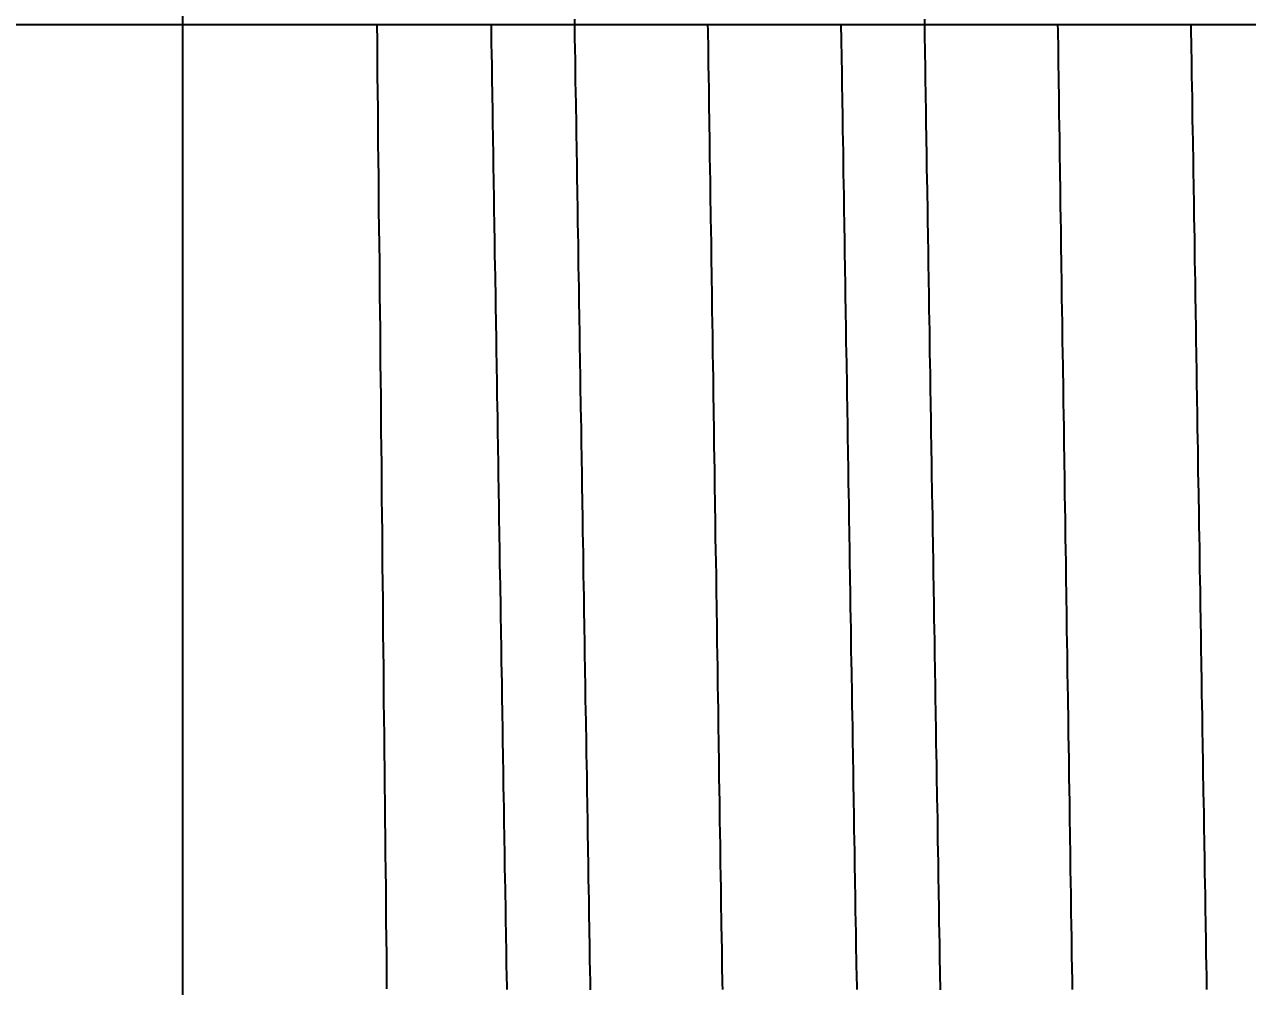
# Model space of a CAD drawing. Header units: millimetres. Extents: x 0 to 3800, y -67 to 2530.
# Drawn here: x 2211.23 to 2216.61, y 961.98 to 966.22 of the extents above; entities that cross this region are included whole.
import ezdxf
from ezdxf.lldxf.tags import DXFTag

# ---------------------------------------------------------------- set-up
doc = ezdxf.new("R2010")
doc.units = ezdxf.units.MM
for name, color, linetype in [('내부선 및 부속', 4, 'Continuous'), ('중심선', 1, 'DASHED'), ('치수선', 7, 'Continuous')]:
    doc.layers.add(name, color=color, linetype=linetype)
doc.styles.add('____', font='')
doc.styles.get('____').set_extended_font_data('굴림')
tags = doc.linetypes.add('DASHDOT', pattern=[70, 31, -13, 13, -13]).pattern_tags.tags
tags[10:11] = [DXFTag(74, 4), DXFTag(75, 0), DXFTag(340, '0'), DXFTag(46, 0.0), DXFTag(50, 0.0), DXFTag(44, 0.0), DXFTag(45, 0.0)]
tags[8:9] = [DXFTag(74, 4), DXFTag(75, 0), DXFTag(340, '0'), DXFTag(46, 0.0), DXFTag(50, 0.0), DXFTag(44, 0.0), DXFTag(45, 0.0)]
tags[6:7] = [DXFTag(74, 4), DXFTag(75, 0), DXFTag(340, '0'), DXFTag(46, 0.0), DXFTag(50, 0.0), DXFTag(44, 0.0), DXFTag(45, 0.0)]
tags[4:5] = [DXFTag(74, 4), DXFTag(75, 0), DXFTag(340, '0'), DXFTag(46, 0.0), DXFTag(50, 0.0), DXFTag(44, 0.0), DXFTag(45, 0.0)]
tags = doc.linetypes.add('DASHED', pattern=[25.72, 12.86, -12.86]).pattern_tags.tags
tags[6:7] = [DXFTag(74, 4), DXFTag(75, 0), DXFTag(340, '0'), DXFTag(46, 0.0), DXFTag(50, 0.0), DXFTag(44, 0.0), DXFTag(45, 0.0)]
tags[4:5] = [DXFTag(74, 4), DXFTag(75, 0), DXFTag(340, '0'), DXFTag(46, 0.0), DXFTag(50, 0.0), DXFTag(44, 0.0), DXFTag(45, 0.0)]
doc.dimstyles.new('MSADIM', dxfattribs={"dimtxt": 33, "dimasz": 17, "dimexe": 10, "dimexo": 7.5, "dimgap": 10, "dimtad": 0, "dimtih": 1, "dimtoh": 1, "dimdec": 0, "dimzin": 1, "dimdsep": 46, "dimtxsty": '____', "dimcen": 11.25, "dimadec": 0, "dimazin": 0, "dimtfac": 1, "dimtdec": 0, "dimtix": 1, "dimtmove": 0, "dimatfit": 3, "dimfxl": 1, "dimtolj": 1, "dimtzin": 1, "dimarcsym": 0})

# ---------------------------------------------------------------- blocks, each defined once
blk = doc.blocks.new('*D55')
at = {"layer": '치수선', "color": 0, "linetype": 'Continuous', "lineweight": -2, "transparency": 16777216}
for p, q in [((2172.9547, 966.2182), (2152.4547, 966.2182)), ((2162.4547, 949.2182), (2162.4547, 856.5344)), ((2162.4547, 718.2182), (2162.4547, 810.9019)), ((2254.9547, 701.2182), (2152.4547, 701.2182))]:
    blk.add_line(p, q, dxfattribs=at)
at = {"layer": '치수선', "color": 0, "linetype": 'Continuous', "transparency": 16777216}
for points in [[(2159.6213, 949.2182), (2165.288, 949.2182), (2162.4547, 966.2182)], [(2159.6213, 718.2182), (2165.288, 718.2182), (2162.4547, 701.2182)]]:
    blk.add_solid(points, dxfattribs=at)
at = {"layer": '치수선', "color": 0, "linetype": 'Continuous', "transparency": 16777216, "insert": (2162.4547, 833.7182), "char_height": 25, "attachment_point": 5, "style": '____'}
blk.add_mtext('\\A1;265', dxfattribs=at)
blk = doc.blocks.new('*D56')
at = {"layer": '치수선', "color": 0, "linetype": 'Continuous', "lineweight": -2, "transparency": 16777216}
for p, q in [((2172.9547, 966.2182), (2082.4547, 966.2182)), ((2092.4547, 949.2182), (2092.4547, 636.5511)), ((2092.4547, 278.2182), (2092.4547, 590.8853)), ((2224.9547, 261.2182), (2082.4547, 261.2182))]:
    blk.add_line(p, q, dxfattribs=at)
at = {"layer": '치수선', "color": 0, "linetype": 'Continuous', "transparency": 16777216}
for points in [[(2089.6213, 949.2182), (2095.288, 949.2182), (2092.4547, 966.2182)], [(2089.6213, 278.2182), (2095.288, 278.2182), (2092.4547, 261.2182)]]:
    blk.add_solid(points, dxfattribs=at)
at = {"layer": '치수선', "color": 0, "linetype": 'Continuous', "transparency": 16777216, "insert": (2092.4547, 613.7182), "char_height": 25, "attachment_point": 5, "style": '____'}
blk.add_mtext('\\A1;705', dxfattribs=at)

msp = doc.modelspace()

# ---------------------------------------------------------------- linework, layer by layer
at = {"layer": '내부선 및 부속', "linetype": 'Continuous'}
msp.add_line((2211.9237, 950.8202), (2211.9237, 981.6162), dxfattribs=at)
at = {"layer": '내부선 및 부속', "linetype": 'Continuous', "flags": 128}
for points in [[(2213.6469, 966.2415), (2213.6469, 966.2175), (2213.6479, 966.1935), (2213.6479, 966.1695), (2213.6479, 966.1465), (2213.6489, 966.1225), (2213.6489, 966.0985), (2213.6499, 966.0745), (2213.6499, 966.0505), (2213.6499, 966.0265), (2213.6509, 966.0025), (2213.6509, 965.9785), (2213.6509, 965.9555), (2213.6519, 965.9315), (2213.6519, 965.9075), (2213.6529, 965.8835), (2213.6529, 965.8595), (2213.6529, 965.8355), (2213.6539, 965.8115), (2213.6539, 965.7885), (2213.6539, 965.7645), (2213.6549, 965.7405), (2213.6549, 965.7165), (2213.6559, 965.6925), (2213.6559, 965.6685), (2213.6559, 965.6445), (2213.6569, 965.6205), (2213.6569, 965.5975), (2213.6579, 965.5735), (2213.6579, 965.5495), (2213.6579, 965.5255), (2213.6589, 965.5015), (2213.6589, 965.4775), (2213.6589, 965.4535), (2213.6599, 965.4305), (2213.6599, 965.4065), (2213.6609, 965.3825), (2213.6609, 965.3585), (2213.6609, 965.3345), (2213.6619, 965.3105), (2213.6619, 965.2865), (2213.6629, 965.2635), (2213.6629, 965.2395), (2213.6629, 965.2155), (2213.6639, 965.1915), (2213.6639, 965.1675), (2213.6639, 965.1435), (2213.6649, 965.1195), (2213.6649, 965.0955), (2213.6659, 965.0725), (2213.6659, 965.0485), (2213.6659, 965.0245), (2213.6669, 965.0005), (2213.6669, 964.9765), (2213.6679, 964.9525), (2213.6679, 964.9285), (2213.6679, 964.9055), (2213.6689, 964.8815), (2213.6689, 964.8575), (2213.6689, 964.8335), (2213.6699, 964.8095), (2213.6699, 964.7855), (2213.6699, 964.7855), (2213.6709, 964.7615), (2213.6709, 964.7375), (2213.6709, 964.7145), (2213.6719, 964.6905), (2213.6719, 964.6665), (2213.6729, 964.6425), (2213.6729, 964.6185), (2213.6729, 964.5945), (2213.6739, 964.5705), (2213.6739, 964.5475), (2213.6739, 964.5235), (2213.6749, 964.4995), (2213.6749, 964.4755), (2213.6759, 964.4515), (2213.6759, 964.4275), (2213.6759, 964.4035), (2213.6769, 964.3805), (2213.6769, 964.3565), (2213.6779, 964.3325), (2213.6779, 964.3085), (2213.6779, 964.2845), (2213.6789, 964.2605), (2213.6789, 964.2365), (2213.6799, 964.2125), (2213.6799, 964.1895), (2213.6799, 964.1655), (2213.6809, 964.1415), (2213.6809, 964.1175), (2213.6809, 964.0935), (2213.6819, 964.0695), (2213.6819, 964.0455), (2213.6829, 964.0225), (2213.6829, 963.9985), (2213.6829, 963.9745), (2213.6839, 963.9505), (2213.6839, 963.9265), (2213.6849, 963.9025), (2213.6849, 963.8785), (2213.6849, 963.8545), (2213.6859, 963.8315), (2213.6859, 963.8075), (2213.6859, 963.7835), (2213.6869, 963.7595), (2213.6869, 963.7355), (2213.6879, 963.7115), (2213.6879, 963.6875), (2213.6879, 963.6645), (2213.6889, 963.6405), (2213.6889, 963.6165), (2213.6899, 963.5925), (2213.6899, 963.5685), (2213.6899, 963.5445), (2213.6909, 963.5205), (2213.6909, 963.4975), (2213.6919, 963.4735), (2213.6919, 963.4495), (2213.6919, 963.4255), (2213.6929, 963.4015), (2213.6929, 963.3775), (2213.6929, 963.3535), (2213.6939, 963.3295), (2213.6939, 963.3065), (2213.6949, 963.2825), (2213.6949, 963.2585), (2213.6949, 963.2345), (2213.6959, 963.2105), (2213.6959, 963.1865), (2213.6969, 963.1625), (2213.6969, 963.1395), (2213.6969, 963.1155), (2213.6979, 963.0915), (2213.6979, 963.0675), (2213.6989, 963.0435), (2213.6989, 963.0195), (2213.6989, 962.9955), (2213.6999, 962.9715), (2213.6999, 962.9485), (2213.7009, 962.9245), (2213.7009, 962.9005), (2213.7009, 962.8765), (2213.7019, 962.8525), (2213.7019, 962.8285), (2213.7029, 962.8045), (2213.7029, 962.7815), (2213.7029, 962.7575), (2213.7039, 962.7335), (2213.7039, 962.7095), (2213.7039, 962.6855), (2213.7049, 962.6615), (2213.7049, 962.6375), (2213.7059, 962.6145), (2213.7059, 962.5905), (2213.7059, 962.5665), (2213.7069, 962.5425), (2213.7069, 962.5185), (2213.7079, 962.4945), (2213.7079, 962.4705), (2213.7079, 962.4465), (2213.7089, 962.4235), (2213.7089, 962.3995), (2213.7089, 962.3995), (2213.7099, 962.3755), (2213.7099, 962.3515), (2213.7099, 962.3275), (2213.7109, 962.3035), (2213.7109, 962.2795), (2213.7119, 962.2565), (2213.7119, 962.2325), (2213.7119, 962.2085), (2213.7129, 962.1845), (2213.7129, 962.1605), (2213.7139, 962.1365), (2213.7139, 962.1125), (2213.7139, 962.0895), (2213.7149, 962.0655), (2213.7149, 962.0415), (2213.7159, 962.0175), (2213.7159, 961.9935), (2213.7159, 961.9695)], [(2215.1869, 966.2415), (2215.1869, 966.2175), (2215.1869, 966.1935), (2215.1879, 966.1695), (2215.1879, 966.1465), (2215.1889, 966.1225), (2215.1889, 966.0985), (2215.1889, 966.0745), (2215.1899, 966.0505), (2215.1899, 966.0265), (2215.1899, 966.0025), (2215.1909, 965.9785), (2215.1909, 965.9555), (2215.1919, 965.9315), (2215.1919, 965.9075), (2215.1919, 965.8835), (2215.1929, 965.8595), (2215.1929, 965.8355), (2215.1939, 965.8115), (2215.1939, 965.7885), (2215.1939, 965.7645), (2215.1949, 965.7405), (2215.1949, 965.7165), (2215.1949, 965.6925), (2215.1959, 965.6685), (2215.1959, 965.6445), (2215.1969, 965.6215), (2215.1969, 965.5975), (2215.1969, 965.5735), (2215.1979, 965.5495), (2215.1979, 965.5255), (2215.1989, 965.5015), (2215.1989, 965.4775), (2215.1989, 965.4535), (2215.1999, 965.4305), (2215.1999, 965.4065), (2215.1999, 965.3825), (2215.2009, 965.3585), (2215.2009, 965.3345), (2215.2019, 965.3105), (2215.2019, 965.2865), (2215.2019, 965.2635), (2215.2029, 965.2395), (2215.2029, 965.2155), (2215.2039, 965.1915), (2215.2039, 965.1675), (2215.2039, 965.1435), (2215.2049, 965.1195), (2215.2049, 965.0955), (2215.2049, 965.0725), (2215.2059, 965.0485), (2215.2059, 965.0245), (2215.2069, 965.0005), (2215.2069, 964.9765), (2215.2069, 964.9525), (2215.2079, 964.9285), (2215.2079, 964.9055), (2215.2089, 964.8815), (2215.2089, 964.8575), (2215.2089, 964.8335), (2215.2099, 964.8095), (2215.2099, 964.7855), (2215.2099, 964.7855), (2215.2099, 964.7615), (2215.2109, 964.7385), (2215.2109, 964.7145), (2215.2119, 964.6905), (2215.2119, 964.6665), (2215.2119, 964.6425), (2215.2129, 964.6185), (2215.2129, 964.5945), (2215.2139, 964.5705), (2215.2139, 964.5475), (2215.2139, 964.5235), (2215.2149, 964.4995), (2215.2149, 964.4755), (2215.2149, 964.4515), (2215.2159, 964.4275), (2215.2159, 964.4035), (2215.2169, 964.3805), (2215.2169, 964.3565), (2215.2169, 964.3325), (2215.2179, 964.3085), (2215.2179, 964.2845), (2215.2189, 964.2605), (2215.2189, 964.2365), (2215.2189, 964.2125), (2215.2199, 964.1895), (2215.2199, 964.1655), (2215.2199, 964.1415), (2215.2209, 964.1175), (2215.2209, 964.0935), (2215.2219, 964.0695), (2215.2219, 964.0455), (2215.2219, 964.0225), (2215.2229, 963.9985), (2215.2229, 963.9745), (2215.2239, 963.9505), (2215.2239, 963.9265), (2215.2239, 963.9025), (2215.2249, 963.8785), (2215.2249, 963.8555), (2215.2259, 963.8315), (2215.2259, 963.8075), (2215.2259, 963.7835), (2215.2269, 963.7595), (2215.2269, 963.7355), (2215.2269, 963.7115), (2215.2279, 963.6875), (2215.2279, 963.6645), (2215.2289, 963.6405), (2215.2289, 963.6165), (2215.2289, 963.5925), (2215.2299, 963.5685), (2215.2299, 963.5445), (2215.2309, 963.5205), (2215.2309, 963.4975), (2215.2309, 963.4735), (2215.2319, 963.4495), (2215.2319, 963.4255), (2215.2329, 963.4015), (2215.2329, 963.3775), (2215.2329, 963.3535), (2215.2339, 963.3295), (2215.2339, 963.3065), (2215.2339, 963.2825), (2215.2349, 963.2585), (2215.2349, 963.2345), (2215.2359, 963.2105), (2215.2359, 963.1865), (2215.2359, 963.1625), (2215.2369, 963.1395), (2215.2369, 963.1155), (2215.2379, 963.0915), (2215.2379, 963.0675), (2215.2379, 963.0435), (2215.2389, 963.0195), (2215.2389, 962.9955), (2215.2399, 962.9725), (2215.2399, 962.9485), (2215.2399, 962.9245), (2215.2409, 962.9005), (2215.2409, 962.8765), (2215.2419, 962.8525), (2215.2419, 962.8285), (2215.2419, 962.8045), (2215.2429, 962.7815), (2215.2429, 962.7575), (2215.2439, 962.7335), (2215.2439, 962.7095), (2215.2439, 962.6855), (2215.2449, 962.6615), (2215.2449, 962.6375), (2215.2449, 962.6145), (2215.2459, 962.5905), (2215.2459, 962.5665), (2215.2469, 962.5425), (2215.2469, 962.5185), (2215.2469, 962.4945), (2215.2479, 962.4705), (2215.2479, 962.4465), (2215.2489, 962.4235), (2215.2489, 962.3995), (2215.2489, 962.3995), (2215.2489, 962.3755), (2215.2499, 962.3515), (2215.2499, 962.3275), (2215.2509, 962.3035), (2215.2509, 962.2795), (2215.2509, 962.2565), (2215.2519, 962.2325), (2215.2519, 962.2085), (2215.2529, 962.1845), (2215.2529, 962.1605), (2215.2529, 962.1365), (2215.2539, 962.1125), (2215.2539, 962.0895), (2215.2549, 962.0655), (2215.2549, 962.0415), (2215.2549, 962.0175), (2215.2559, 961.9935), (2215.2559, 961.9695)], [(2212.8219, 961.9735), (2212.8209, 962.0475), (2212.8209, 962.1225), (2212.8199, 962.1965), (2212.8189, 962.2715), (2212.8179, 962.3455), (2212.8179, 962.4205), (2212.8169, 962.4945), (2212.8159, 962.5685), (2212.8149, 962.6435), (2212.8139, 962.7175), (2212.8139, 962.7925), (2212.8129, 962.8665), (2212.8119, 962.9415), (2212.8109, 963.0155), (2212.8109, 963.0905), (2212.8099, 963.1645), (2212.8089, 963.2395), (2212.8079, 963.3135), (2212.8079, 963.3885), (2212.8069, 963.4625), (2212.8059, 963.5375), (2212.8049, 963.6115), (2212.8049, 963.6865), (2212.8039, 963.7605), (2212.8029, 963.8355), (2212.8019, 963.9095), (2212.8019, 963.9835), (2212.8009, 964.0585), (2212.7999, 964.1325), (2212.7989, 964.2075), (2212.7989, 964.2815), (2212.7979, 964.3565), (2212.7969, 964.4305), (2212.7959, 964.5055), (2212.7959, 964.5795), (2212.7949, 964.6545), (2212.7939, 964.7285), (2212.7929, 964.8035), (2212.7929, 964.8775), (2212.7919, 964.9525), (2212.7909, 965.0265), (2212.7899, 965.1015), (2212.7899, 965.1755), (2212.7889, 965.2505), (2212.7879, 965.3245), (2212.7869, 965.3985), (2212.7869, 965.4735), (2212.7859, 965.5475), (2212.7849, 965.6225), (2212.7839, 965.6965), (2212.7839, 965.7715), (2212.7829, 965.8455), (2212.7819, 965.9205), (2212.7809, 965.9945), (2212.7809, 966.0695), (2212.7799, 966.1435), (2212.7789, 966.2185)], [(2213.2799, 966.2185), (2213.2799, 966.1955), (2213.2809, 966.1715), (2213.2809, 966.1475), (2213.2809, 966.1235), (2213.2819, 966.0995), (2213.2819, 966.0755), (2213.2829, 966.0515), (2213.2829, 966.0275), (2213.2829, 966.0045), (2213.2839, 965.9805), (2213.2839, 965.9565), (2213.2849, 965.9325), (2213.2849, 965.9085), (2213.2849, 965.8845), (2213.2859, 965.8605), (2213.2859, 965.8375), (2213.2859, 965.8135), (2213.2869, 965.7895), (2213.2869, 965.7655), (2213.2879, 965.7415), (2213.2879, 965.7175), (2213.2879, 965.6935), (2213.2889, 965.6695), (2213.2889, 965.6465), (2213.2899, 965.6225), (2213.2899, 965.5985), (2213.2899, 965.5745), (2213.2909, 965.5505), (2213.2909, 965.5265), (2213.2909, 965.5025), (2213.2919, 965.4795), (2213.2919, 965.4555), (2213.2929, 965.4315), (2213.2929, 965.4075), (2213.2929, 965.3835), (2213.2939, 965.3595), (2213.2939, 965.3355), (2213.2939, 965.3125), (2213.2949, 965.2885), (2213.2949, 965.2645), (2213.2959, 965.2405), (2213.2959, 965.2165), (2213.2959, 965.1925), (2213.2969, 965.1685), (2213.2969, 965.1445), (2213.2979, 965.1215), (2213.2979, 965.0975), (2213.2979, 965.0735), (2213.2989, 965.0495), (2213.2989, 965.0255), (2213.2989, 965.0015), (2213.2999, 964.9775), (2213.2999, 964.9545), (2213.3009, 964.9305), (2213.3009, 964.9065), (2213.3009, 964.8825), (2213.3019, 964.8585), (2213.3019, 964.8345), (2213.3029, 964.8105), (2213.3029, 964.7865), (2213.3029, 964.7635), (2213.3029, 964.7635), (2213.3039, 964.7395), (2213.3039, 964.7155), (2213.3039, 964.6915), (2213.3049, 964.6675), (2213.3049, 964.6435), (2213.3059, 964.6195), (2213.3059, 964.5965), (2213.3059, 964.5725), (2213.3069, 964.5485), (2213.3069, 964.5245), (2213.3079, 964.5005), (2213.3079, 964.4765), (2213.3079, 964.4525), (2213.3089, 964.4295), (2213.3089, 964.4055), (2213.3099, 964.3815), (2213.3099, 964.3575), (2213.3099, 964.3335), (2213.3109, 964.3095), (2213.3109, 964.2855), (2213.3109, 964.2615), (2213.3119, 964.2385), (2213.3119, 964.2145), (2213.3129, 964.1905), (2213.3129, 964.1665), (2213.3129, 964.1425), (2213.3139, 964.1185), (2213.3139, 964.0945), (2213.3149, 964.0715), (2213.3149, 964.0475), (2213.3149, 964.0235), (2213.3159, 963.9995), (2213.3159, 963.9755), (2213.3159, 963.9515), (2213.3169, 963.9275), (2213.3169, 963.9035), (2213.3179, 963.8805), (2213.3179, 963.8565), (2213.3179, 963.8325), (2213.3189, 963.8085), (2213.3189, 963.7845), (2213.3199, 963.7605), (2213.3199, 963.7365), (2213.3199, 963.7135), (2213.3209, 963.6895), (2213.3209, 963.6655), (2213.3219, 963.6415), (2213.3219, 963.6175), (2213.3219, 963.5935), (2213.3229, 963.5695), (2213.3229, 963.5465), (2213.3229, 963.5225), (2213.3239, 963.4985), (2213.3239, 963.4745), (2213.3249, 963.4505), (2213.3249, 963.4265), (2213.3249, 963.4025), (2213.3259, 963.3785), (2213.3259, 963.3555), (2213.3269, 963.3315), (2213.3269, 963.3075), (2213.3269, 963.2835), (2213.3279, 963.2595), (2213.3279, 963.2355), (2213.3289, 963.2115), (2213.3289, 963.1885), (2213.3289, 963.1645), (2213.3299, 963.1405), (2213.3299, 963.1165), (2213.3309, 963.0925), (2213.3309, 963.0685), (2213.3309, 963.0445), (2213.3319, 963.0205), (2213.3319, 962.9975), (2213.3319, 962.9735), (2213.3329, 962.9495), (2213.3329, 962.9255), (2213.3339, 962.9015), (2213.3339, 962.8775), (2213.3339, 962.8535), (2213.3349, 962.8305), (2213.3349, 962.8065), (2213.3359, 962.7825), (2213.3359, 962.7585), (2213.3359, 962.7345), (2213.3369, 962.7105), (2213.3369, 962.6865), (2213.3379, 962.6635), (2213.3379, 962.6395), (2213.3379, 962.6155), (2213.3389, 962.5915), (2213.3389, 962.5675), (2213.3399, 962.5435), (2213.3399, 962.5195), (2213.3399, 962.4955), (2213.3409, 962.4725), (2213.3409, 962.4485), (2213.3419, 962.4245), (2213.3419, 962.4005), (2213.3419, 962.3765), (2213.3419, 962.3765), (2213.3429, 962.3525), (2213.3429, 962.3285), (2213.3439, 962.3055), (2213.3439, 962.2815), (2213.3439, 962.2575), (2213.3449, 962.2335), (2213.3449, 962.2095), (2213.3449, 962.1855), (2213.3459, 962.1615), (2213.3459, 962.1385), (2213.3469, 962.1145), (2213.3469, 962.0905), (2213.3469, 962.0665), (2213.3479, 962.0425), (2213.3479, 962.0185), (2213.3489, 961.9945), (2213.3489, 961.9705)], [(2214.2329, 966.2185), (2214.2339, 966.1915), (2214.2339, 966.1645), (2214.2349, 966.1375), (2214.2349, 966.1095), (2214.2349, 966.0825), (2214.2359, 966.0555), (2214.2359, 966.0285), (2214.2369, 966.0015), (2214.2369, 965.9745), (2214.2379, 965.9475), (2214.2379, 965.9205), (2214.2379, 965.8935), (2214.2389, 965.8665), (2214.2389, 965.8395), (2214.2399, 965.8125), (2214.2399, 965.7855), (2214.2399, 965.7585), (2214.2409, 965.7315), (2214.2409, 965.7045), (2214.2419, 965.6775), (2214.2419, 965.6505), (2214.2419, 965.6225), (2214.2429, 965.5955), (2214.2429, 965.5685), (2214.2439, 965.5415), (2214.2439, 965.5145), (2214.2439, 965.4875), (2214.2449, 965.4605), (2214.2449, 965.4335), (2214.2459, 965.4065), (2214.2459, 965.3795), (2214.2459, 965.3525), (2214.2469, 965.3255), (2214.2469, 965.2985), (2214.2479, 965.2715), (2214.2479, 965.2445), (2214.2479, 965.2175), (2214.2489, 965.1905), (2214.2489, 965.1635), (2214.2499, 965.1355), (2214.2499, 965.1085), (2214.2499, 965.0815), (2214.2509, 965.0545), (2214.2509, 965.0275), (2214.2519, 965.0005), (2214.2519, 964.9735), (2214.2519, 964.9465), (2214.2529, 964.9195), (2214.2529, 964.8925), (2214.2539, 964.8655), (2214.2539, 964.8385), (2214.2539, 964.8115), (2214.2549, 964.7845), (2214.2549, 964.7575), (2214.2559, 964.7305), (2214.2559, 964.7035), (2214.2569, 964.6765), (2214.2569, 964.6485), (2214.2569, 964.6215), (2214.2579, 964.5945), (2214.2579, 964.5675), (2214.2589, 964.5405), (2214.2589, 964.5135), (2214.2589, 964.4865), (2214.2599, 964.4595), (2214.2599, 964.4325), (2214.2609, 964.4055), (2214.2609, 964.3785), (2214.2609, 964.3515), (2214.2619, 964.3245), (2214.2619, 964.2975), (2214.2629, 964.2705), (2214.2629, 964.2435), (2214.2629, 964.2165), (2214.2639, 964.1885), (2214.2639, 964.1615), (2214.2649, 964.1345), (2214.2649, 964.1075), (2214.2649, 964.0805), (2214.2659, 964.0535), (2214.2659, 964.0265), (2214.2669, 963.9995), (2214.2669, 963.9725), (2214.2669, 963.9455), (2214.2679, 963.9185), (2214.2679, 963.8915), (2214.2689, 963.8645), (2214.2689, 963.8375), (2214.2699, 963.8105), (2214.2699, 963.7835), (2214.2699, 963.7565), (2214.2709, 963.7295), (2214.2709, 963.7015), (2214.2719, 963.6745), (2214.2719, 963.6475), (2214.2719, 963.6205), (2214.2729, 963.5935), (2214.2729, 963.5665), (2214.2739, 963.5395), (2214.2739, 963.5125), (2214.2739, 963.5125), (2214.2739, 963.4855), (2214.2749, 963.4585), (2214.2749, 963.4315), (2214.2759, 963.4045), (2214.2759, 963.3775), (2214.2759, 963.3505), (2214.2769, 963.3235), (2214.2769, 963.2965), (2214.2779, 963.2695), (2214.2779, 963.2425), (2214.2789, 963.2145), (2214.2789, 963.1875), (2214.2789, 963.1605), (2214.2799, 963.1335), (2214.2799, 963.1065), (2214.2809, 963.0795), (2214.2809, 963.0525), (2214.2809, 963.0255), (2214.2819, 962.9985), (2214.2819, 962.9715), (2214.2829, 962.9445), (2214.2829, 962.9175), (2214.2829, 962.8905), (2214.2839, 962.8635), (2214.2839, 962.8365), (2214.2849, 962.8095), (2214.2849, 962.7825), (2214.2859, 962.7555), (2214.2859, 962.7275), (2214.2859, 962.7005), (2214.2869, 962.6735), (2214.2869, 962.6465), (2214.2879, 962.6195), (2214.2879, 962.5925), (2214.2879, 962.5655), (2214.2889, 962.5385), (2214.2889, 962.5115), (2214.2899, 962.4845), (2214.2899, 962.4575), (2214.2909, 962.4305), (2214.2909, 962.4035), (2214.2909, 962.3765), (2214.2919, 962.3495), (2214.2919, 962.3225), (2214.2929, 962.2955), (2214.2929, 962.2685), (2214.2929, 962.2405), (2214.2939, 962.2135), (2214.2939, 962.1865), (2214.2949, 962.1595), (2214.2949, 962.1325), (2214.2949, 962.1055), (2214.2959, 962.0785), (2214.2959, 962.0515), (2214.2969, 962.0245), (2214.2969, 961.9975), (2214.2979, 961.9705)], [(2214.8199, 966.2185), (2214.8199, 966.1955), (2214.8209, 966.1715), (2214.8209, 966.1475), (2214.8209, 966.1235), (2214.8219, 966.0995), (2214.8219, 966.0755), (2214.8219, 966.0515), (2214.8229, 966.0275), (2214.8229, 966.0045), (2214.8239, 965.9805), (2214.8239, 965.9565), (2214.8239, 965.9325), (2214.8249, 965.9085), (2214.8249, 965.8845), (2214.8249, 965.8605), (2214.8259, 965.8375), (2214.8259, 965.8135), (2214.8269, 965.7895), (2214.8269, 965.7655), (2214.8269, 965.7415), (2214.8279, 965.7175), (2214.8279, 965.6935), (2214.8289, 965.6695), (2214.8289, 965.6465), (2214.8289, 965.6225), (2214.8299, 965.5985), (2214.8299, 965.5745), (2214.8299, 965.5505), (2214.8309, 965.5265), (2214.8309, 965.5025), (2214.8319, 965.4795), (2214.8319, 965.4555), (2214.8319, 965.4315), (2214.8329, 965.4075), (2214.8329, 965.3835), (2214.8339, 965.3595), (2214.8339, 965.3355), (2214.8339, 965.3125), (2214.8349, 965.2885), (2214.8349, 965.2645), (2214.8349, 965.2405), (2214.8359, 965.2165), (2214.8359, 965.1925), (2214.8369, 965.1685), (2214.8369, 965.1445), (2214.8369, 965.1215), (2214.8379, 965.0975), (2214.8379, 965.0735), (2214.8389, 965.0495), (2214.8389, 965.0255), (2214.8389, 965.0015), (2214.8399, 964.9775), (2214.8399, 964.9545), (2214.8399, 964.9305), (2214.8409, 964.9065), (2214.8409, 964.8825), (2214.8419, 964.8585), (2214.8419, 964.8345), (2214.8419, 964.8105), (2214.8429, 964.7865), (2214.8429, 964.7635), (2214.8429, 964.7635), (2214.8439, 964.7395), (2214.8439, 964.7155), (2214.8439, 964.6915), (2214.8449, 964.6675), (2214.8449, 964.6435), (2214.8449, 964.6195), (2214.8459, 964.5965), (2214.8459, 964.5725), (2214.8469, 964.5485), (2214.8469, 964.5245), (2214.8469, 964.5005), (2214.8479, 964.4765), (2214.8479, 964.4525), (2214.8489, 964.4295), (2214.8489, 964.4055), (2214.8489, 964.3815), (2214.8499, 964.3575), (2214.8499, 964.3335), (2214.8499, 964.3095), (2214.8509, 964.2855), (2214.8509, 964.2615), (2214.8519, 964.2385), (2214.8519, 964.2145), (2214.8519, 964.1905), (2214.8529, 964.1665), (2214.8529, 964.1425), (2214.8539, 964.1185), (2214.8539, 964.0945), (2214.8539, 964.0715), (2214.8549, 964.0475), (2214.8549, 964.0235), (2214.8559, 963.9995), (2214.8559, 963.9755), (2214.8559, 963.9515), (2214.8569, 963.9275), (2214.8569, 963.9035), (2214.8569, 963.8805), (2214.8579, 963.8565), (2214.8579, 963.8325), (2214.8589, 963.8085), (2214.8589, 963.7845), (2214.8589, 963.7605), (2214.8599, 963.7365), (2214.8599, 963.7135), (2214.8609, 963.6895), (2214.8609, 963.6655), (2214.8609, 963.6415), (2214.8619, 963.6175), (2214.8619, 963.5935), (2214.8629, 963.5695), (2214.8629, 963.5465), (2214.8629, 963.5225), (2214.8639, 963.4985), (2214.8639, 963.4745), (2214.8639, 963.4505), (2214.8649, 963.4265), (2214.8649, 963.4025), (2214.8659, 963.3785), (2214.8659, 963.3555), (2214.8659, 963.3315), (2214.8669, 963.3075), (2214.8669, 963.2835), (2214.8679, 963.2595), (2214.8679, 963.2355), (2214.8679, 963.2115), (2214.8689, 963.1885), (2214.8689, 963.1645), (2214.8699, 963.1405), (2214.8699, 963.1165), (2214.8699, 963.0925), (2214.8709, 963.0685), (2214.8709, 963.0445), (2214.8719, 963.0215), (2214.8719, 962.9975), (2214.8719, 962.9735), (2214.8729, 962.9495), (2214.8729, 962.9255), (2214.8729, 962.9015), (2214.8739, 962.8775), (2214.8739, 962.8535), (2214.8749, 962.8305), (2214.8749, 962.8065), (2214.8749, 962.7825), (2214.8759, 962.7585), (2214.8759, 962.7345), (2214.8769, 962.7105), (2214.8769, 962.6865), (2214.8769, 962.6635), (2214.8779, 962.6395), (2214.8779, 962.6155), (2214.8789, 962.5915), (2214.8789, 962.5675), (2214.8789, 962.5435), (2214.8799, 962.5195), (2214.8799, 962.4955), (2214.8809, 962.4725), (2214.8809, 962.4485), (2214.8809, 962.4245), (2214.8819, 962.4005), (2214.8819, 962.3765), (2214.8819, 962.3765), (2214.8829, 962.3525), (2214.8829, 962.3285), (2214.8829, 962.3055), (2214.8839, 962.2815), (2214.8839, 962.2575), (2214.8849, 962.2335), (2214.8849, 962.2095), (2214.8849, 962.1855), (2214.8859, 962.1615), (2214.8859, 962.1385), (2214.8869, 962.1145), (2214.8869, 962.0905), (2214.8869, 962.0665), (2214.8879, 962.0425), (2214.8879, 962.0185), (2214.8889, 961.9945), (2214.8889, 961.9705)], [(2215.7729, 966.2185), (2215.7739, 966.1915), (2215.7739, 966.1645), (2215.7749, 966.1375), (2215.7749, 966.1095), (2215.7749, 966.0825), (2215.7759, 966.0555), (2215.7759, 966.0285), (2215.7769, 966.0015), (2215.7769, 965.9745), (2215.7769, 965.9475), (2215.7779, 965.9205), (2215.7779, 965.8935), (2215.7789, 965.8665), (2215.7789, 965.8395), (2215.7789, 965.8125), (2215.7799, 965.7855), (2215.7799, 965.7585), (2215.7809, 965.7315), (2215.7809, 965.7045), (2215.7809, 965.6775), (2215.7819, 965.6505), (2215.7819, 965.6225), (2215.7829, 965.5955), (2215.7829, 965.5685), (2215.7829, 965.5415), (2215.7839, 965.5145), (2215.7839, 965.4875), (2215.7849, 965.4605), (2215.7849, 965.4335), (2215.7849, 965.4065), (2215.7859, 965.3795), (2215.7859, 965.3525), (2215.7869, 965.3255), (2215.7869, 965.2985), (2215.7869, 965.2715), (2215.7879, 965.2445), (2215.7879, 965.2175), (2215.7889, 965.1905), (2215.7889, 965.1635), (2215.7889, 965.1355), (2215.7899, 965.1085), (2215.7899, 965.0815), (2215.7909, 965.0545), (2215.7909, 965.0275), (2215.7909, 965.0005), (2215.7919, 964.9735), (2215.7919, 964.9465), (2215.7929, 964.9195), (2215.7929, 964.8925), (2215.7939, 964.8655), (2215.7939, 964.8385), (2215.7939, 964.8115), (2215.7949, 964.7845), (2215.7949, 964.7575), (2215.7959, 964.7305), (2215.7959, 964.7035), (2215.7959, 964.6765), (2215.7969, 964.6485), (2215.7969, 964.6215), (2215.7979, 964.5945), (2215.7979, 964.5675), (2215.7979, 964.5405), (2215.7989, 964.5135), (2215.7989, 964.4865), (2215.7999, 964.4595), (2215.7999, 964.4325), (2215.7999, 964.4055), (2215.8009, 964.3785), (2215.8009, 964.3515), (2215.8019, 964.3245), (2215.8019, 964.2975), (2215.8019, 964.2705), (2215.8029, 964.2435), (2215.8029, 964.2165), (2215.8039, 964.1885), (2215.8039, 964.1615), (2215.8039, 964.1345), (2215.8049, 964.1075), (2215.8049, 964.0805), (2215.8059, 964.0535), (2215.8059, 964.0265), (2215.8069, 963.9995), (2215.8069, 963.9725), (2215.8069, 963.9455), (2215.8079, 963.9185), (2215.8079, 963.8915), (2215.8089, 963.8645), (2215.8089, 963.8375), (2215.8089, 963.8105), (2215.8099, 963.7835), (2215.8099, 963.7565), (2215.8109, 963.7295), (2215.8109, 963.7015), (2215.8109, 963.6745), (2215.8119, 963.6475), (2215.8119, 963.6205), (2215.8129, 963.5935), (2215.8129, 963.5665), (2215.8129, 963.5395), (2215.8139, 963.5125), (2215.8139, 963.5125), (2215.8139, 963.4855), (2215.8149, 963.4585), (2215.8149, 963.4315), (2215.8149, 963.4045), (2215.8159, 963.3775), (2215.8159, 963.3505), (2215.8169, 963.3235), (2215.8169, 963.2965), (2215.8179, 963.2695), (2215.8179, 963.2425), (2215.8179, 963.2145), (2215.8189, 963.1875), (2215.8189, 963.1605), (2215.8199, 963.1335), (2215.8199, 963.1065), (2215.8199, 963.0795), (2215.8209, 963.0525), (2215.8209, 963.0255), (2215.8219, 962.9985), (2215.8219, 962.9715), (2215.8219, 962.9445), (2215.8229, 962.9175), (2215.8229, 962.8905), (2215.8239, 962.8635), (2215.8239, 962.8365), (2215.8249, 962.8095), (2215.8249, 962.7825), (2215.8249, 962.7555), (2215.8259, 962.7275), (2215.8259, 962.7005), (2215.8269, 962.6735), (2215.8269, 962.6465), (2215.8269, 962.6195), (2215.8279, 962.5925), (2215.8279, 962.5655), (2215.8289, 962.5385), (2215.8289, 962.5115), (2215.8289, 962.4845), (2215.8299, 962.4575), (2215.8299, 962.4305), (2215.8309, 962.4035), (2215.8309, 962.3765), (2215.8319, 962.3495), (2215.8319, 962.3225), (2215.8319, 962.2955), (2215.8329, 962.2685), (2215.8329, 962.2405), (2215.8339, 962.2135), (2215.8339, 962.1865), (2215.8339, 962.1595), (2215.8349, 962.1325), (2215.8349, 962.1055), (2215.8359, 962.0785), (2215.8359, 962.0515), (2215.8369, 962.0245), (2215.8369, 961.9975), (2215.8369, 961.9705)], [(2216.3599, 966.2185), (2216.3599, 966.1955), (2216.3599, 966.1715), (2216.3609, 966.1475), (2216.3609, 966.1235), (2216.3609, 966.0995), (2216.3619, 966.0755), (2216.3619, 966.0515), (2216.3629, 966.0275), (2216.3629, 966.0045), (2216.3629, 965.9805), (2216.3639, 965.9565), (2216.3639, 965.9325), (2216.3649, 965.9085), (2216.3649, 965.8845), (2216.3649, 965.8605), (2216.3659, 965.8375), (2216.3659, 965.8135), (2216.3659, 965.7895), (2216.3669, 965.7655), (2216.3669, 965.7415), (2216.3679, 965.7175), (2216.3679, 965.6935), (2216.3679, 965.6695), (2216.3689, 965.6465), (2216.3689, 965.6225), (2216.3699, 965.5985), (2216.3699, 965.5745), (2216.3699, 965.5505), (2216.3709, 965.5265), (2216.3709, 965.5025), (2216.3709, 965.4795), (2216.3719, 965.4555), (2216.3719, 965.4315), (2216.3729, 965.4075), (2216.3729, 965.3835), (2216.3729, 965.3595), (2216.3739, 965.3355), (2216.3739, 965.3125), (2216.3749, 965.2885), (2216.3749, 965.2645), (2216.3749, 965.2405), (2216.3759, 965.2165), (2216.3759, 965.1925), (2216.3759, 965.1685), (2216.3769, 965.1445), (2216.3769, 965.1215), (2216.3779, 965.0975), (2216.3779, 965.0735), (2216.3779, 965.0495), (2216.3789, 965.0255), (2216.3789, 965.0015), (2216.3799, 964.9775), (2216.3799, 964.9545), (2216.3799, 964.9305), (2216.3809, 964.9065), (2216.3809, 964.8825), (2216.3809, 964.8585), (2216.3819, 964.8345), (2216.3819, 964.8105), (2216.3829, 964.7865), (2216.3829, 964.7635), (2216.3829, 964.7635), (2216.3829, 964.7395), (2216.3839, 964.7155), (2216.3839, 964.6915), (2216.3849, 964.6675), (2216.3849, 964.6435), (2216.3849, 964.6195), (2216.3859, 964.5965), (2216.3859, 964.5725), (2216.3859, 964.5485), (2216.3869, 964.5245), (2216.3869, 964.5005), (2216.3879, 964.4765), (2216.3879, 964.4525), (2216.3879, 964.4295), (2216.3889, 964.4055), (2216.3889, 964.3815), (2216.3899, 964.3575), (2216.3899, 964.3335), (2216.3899, 964.3095), (2216.3909, 964.2855), (2216.3909, 964.2615), (2216.3909, 964.2385), (2216.3919, 964.2145), (2216.3919, 964.1905), (2216.3929, 964.1665), (2216.3929, 964.1425), (2216.3929, 964.1185), (2216.3939, 964.0945), (2216.3939, 964.0715), (2216.3949, 964.0475), (2216.3949, 964.0235), (2216.3949, 963.9995), (2216.3959, 963.9755), (2216.3959, 963.9515), (2216.3969, 963.9275), (2216.3969, 963.9035), (2216.3969, 963.8805), (2216.3979, 963.8565), (2216.3979, 963.8325), (2216.3979, 963.8085), (2216.3989, 963.7845), (2216.3989, 963.7605), (2216.3999, 963.7365), (2216.3999, 963.7135), (2216.3999, 963.6895), (2216.4009, 963.6655), (2216.4009, 963.6415), (2216.4019, 963.6175), (2216.4019, 963.5935), (2216.4019, 963.5695), (2216.4029, 963.5465), (2216.4029, 963.5225), (2216.4039, 963.4985), (2216.4039, 963.4745), (2216.4039, 963.4505), (2216.4049, 963.4265), (2216.4049, 963.4025), (2216.4049, 963.3785), (2216.4059, 963.3555), (2216.4059, 963.3315), (2216.4069, 963.3075), (2216.4069, 963.2835), (2216.4069, 963.2595), (2216.4079, 963.2355), (2216.4079, 963.2115), (2216.4089, 963.1885), (2216.4089, 963.1645), (2216.4089, 963.1405), (2216.4099, 963.1165), (2216.4099, 963.0925), (2216.4109, 963.0685), (2216.4109, 963.0445), (2216.4109, 963.0205), (2216.4119, 962.9975), (2216.4119, 962.9735), (2216.4129, 962.9495), (2216.4129, 962.9255), (2216.4129, 962.9015), (2216.4139, 962.8775), (2216.4139, 962.8535), (2216.4139, 962.8305), (2216.4149, 962.8065), (2216.4149, 962.7825), (2216.4159, 962.7585), (2216.4159, 962.7345), (2216.4159, 962.7105), (2216.4169, 962.6865), (2216.4169, 962.6635), (2216.4179, 962.6395), (2216.4179, 962.6155), (2216.4179, 962.5915), (2216.4189, 962.5675), (2216.4189, 962.5435), (2216.4199, 962.5195), (2216.4199, 962.4955), (2216.4199, 962.4725), (2216.4209, 962.4485), (2216.4209, 962.4245), (2216.4219, 962.4005), (2216.4219, 962.3765), (2216.4219, 962.3765), (2216.4219, 962.3525), (2216.4229, 962.3285), (2216.4229, 962.3055), (2216.4239, 962.2815), (2216.4239, 962.2575), (2216.4239, 962.2335), (2216.4249, 962.2095), (2216.4249, 962.1855), (2216.4259, 962.1615), (2216.4259, 962.1385), (2216.4259, 962.1145), (2216.4269, 962.0905), (2216.4269, 962.0665), (2216.4279, 962.0425), (2216.4279, 962.0185), (2216.4279, 961.9945), (2216.4289, 961.9705)]]:
    msp.add_lwpolyline(points, dxfattribs=at)
at = {"layer": '중심선', "linetype": 'DASHDOT'}
msp.add_line((2180.4547, 966.2182), (2387.9547, 966.2182), dxfattribs=at)

# ---------------------------------------------------------------- dimensions: what is measured, and where the dimension line sits
at = {"layer": '치수선', "linetype": 'Continuous'}
for base, p1, picture, middle in [((2092.4547, 966.2182), (2232.4547, 261.2182), '*D56', (2092.4547, 613.7182)), ((2162.4547, 966.2182), (2262.4547, 701.2182), '*D55', (2162.4547, 833.7182))]:
    dim = msp.add_linear_dim(base=base, p1=p1, p2=(2180.4547, 966.2182), angle=90, dimstyle='MSADIM', override={"dimtxt": 25}, dxfattribs=at)
    dim.commit()
    dim.dimension.update_dxf_attribs({"geometry": picture, "text_midpoint": middle})

doc.saveas('drawing.dxf')
